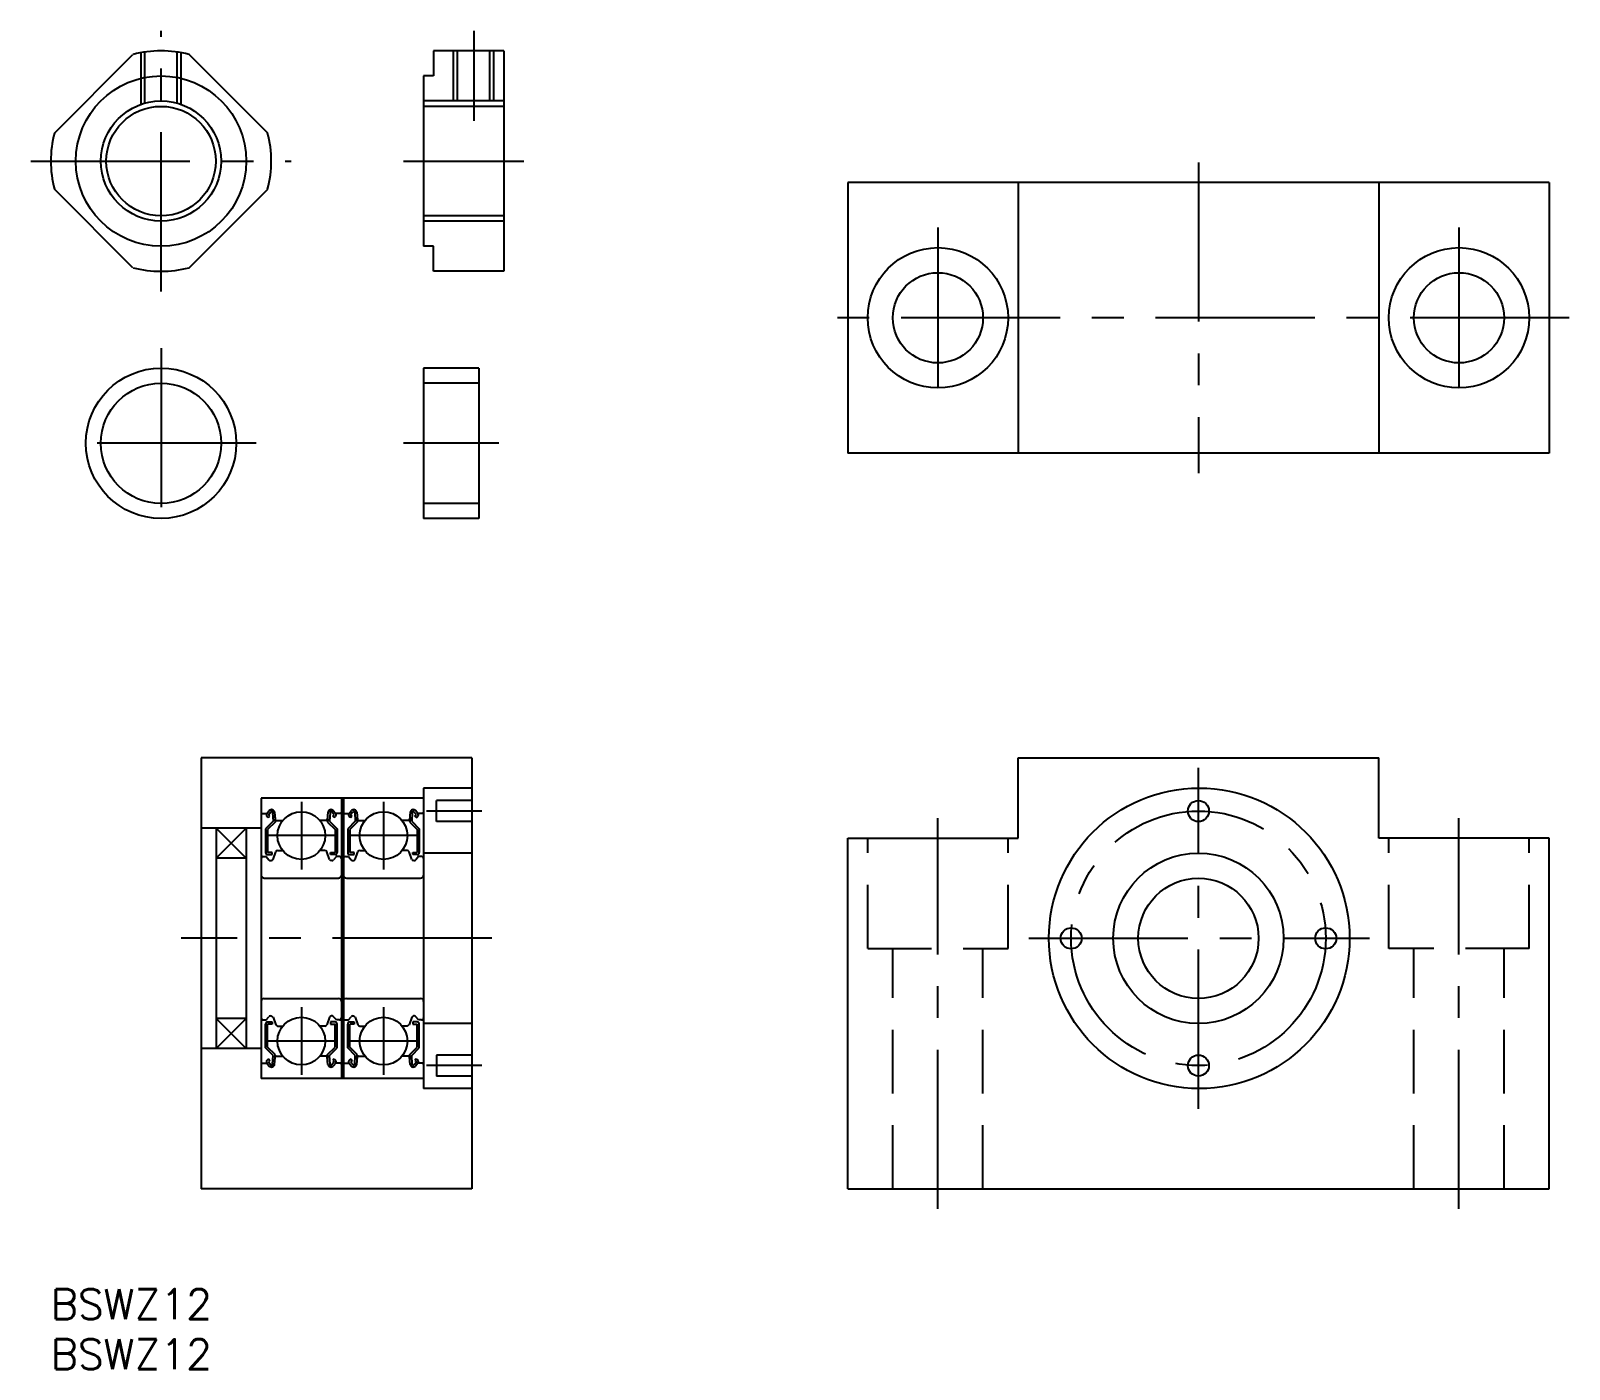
# Model space of a CAD drawing. Extents: x -2 to 152, y -8 to 126.
import ezdxf

# ---------------------------------------------------------------- set-up
doc = ezdxf.new("R2010")
doc.units = 0
doc.header["$LTSCALE"] = 0.5
doc.linetypes.add('CENTER', pattern=[50.8, 31.75, -6.35, 6.35, -6.35])
doc.linetypes.add('DASHED', pattern=[19.05, 12.7, -6.35])
for name, color, linetype in [('MSM_CENTER', 1, 'CENTER'), ('MSM_CONTINUOUS', 7, 'CONTINUOUS'), ('MSM_DASHED', 4, 'DASHED'), ('MSM_NARROW', 5, 'CONTINUOUS'), ('MSM_PART_NUMBER', 7, 'CONTINUOUS')]:
    doc.layers.add(name, color=color, linetype=linetype)
doc.styles.get("Standard").update_dxf_attribs({"font": 'txt.shx', "height": 1.5, "bigfont": 'bigfont.shx'})

# ---------------------------------------------------------------- blocks, each defined once
blk = doc.blocks.new('*U14')
at = {"layer": 'MSM_PART_NUMBER'}
blk.add_text('BSWZ12', height=3, dxfattribs=at).set_placement((0, -3))
blk = doc.blocks.new('*U15')
at = {"layer": 'MSM_PART_NUMBER'}
blk.add_text('BSWZ12', height=3, dxfattribs=at).set_placement((0, -8))

msp = doc.modelspace()

# ---------------------------------------------------------------- linework, layer by layer
at = {"layer": 'MSM_CENTER'}
for p, q in [((11, 99.56), (11, 125.56)), ((42.2, 125.56), (42.2, 116.56)), ((-2, 112.56), (24, 112.56)), ((35.2, 112.56), (47.2, 112.56)), ((114.52, 112.42), (114.52, 81.42)), ((88.52, 105.92), (88.52, 87.92)), ((140.52, 105.92), (140.52, 87.92)), ((151.52, 96.92), (77.52, 96.92)), ((11, 93.9), (11, 74.9)), ((20.5, 84.4), (1.5, 84.4)), ((44.7, 84.4), (35.2, 84.4)), ((114.52, 18), (114.52, 52)), ((25, 48.63), (25, 41.87)), ((33.2, 48.63), (33.2, 41.87)), ((43, 47.7), (37.5, 47.7)), ((88.52, 8), (88.52, 47)), ((140.52, 8), (140.52, 47)), ((28.38, 45.25), (21.61, 45.25)), ((36.58, 45.25), (29.81, 45.25)), ((44, 35), (13, 35)), ((97.6, 35), (131.6, 35)), ((25, 28.13), (25, 21.37)), ((33.2, 28.13), (33.2, 21.37)), ((28.38, 24.75), (21.61, 24.75)), ((36.58, 24.75), (29.81, 24.75)), ((43, 22.3), (37.5, 22.3))]:
    msp.add_line(p, q, dxfattribs=at)
msp.add_circle((114.52, 35), 12.7, dxfattribs=at)
at = {"layer": 'MSM_CONTINUOUS'}
for p, q in [((0.36, 115.36), (8.2, 123.2)), ((21.64, 115.36), (13.8, 123.2)), ((45.2, 123.56), (38.2, 123.56)), ((38.2, 123.56), (38.2, 121.06)), ((40.57, 118.56), (40.57, 123.56)), ((43.82, 118.56), (43.82, 123.56)), ((45.2, 123.56), (45.2, 101.56)), ((37.2, 121.06), (37.2, 104.06)), ((38.2, 121.06), (37.2, 121.06)), ((45.2, 118.02), (37.2, 118.02)), ((8.2, 101.92), (0.36, 109.77)), ((13.8, 101.92), (21.64, 109.77)), ((79.52, 110.42), (79.52, 83.42)), ((149.52, 110.42), (79.52, 110.42)), ((96.52, 110.42), (96.52, 83.42)), ((132.52, 110.42), (132.52, 83.42)), ((149.52, 110.42), (149.52, 83.42)), ((45.2, 107.11), (37.2, 107.11)), ((38.2, 104.06), (37.2, 104.06)), ((38.2, 101.56), (38.2, 104.06)), ((45.2, 101.56), (38.2, 101.56)), ((37.2, 91.9), (37.2, 76.9)), ((42.7, 91.9), (37.2, 91.9)), ((42.7, 91.9), (42.7, 76.9)), ((42.7, 90.4), (37.2, 90.4)), ((149.52, 83.42), (79.52, 83.42)), ((42.7, 78.4), (37.2, 78.4)), ((42.7, 76.9), (37.2, 76.9)), ((15, 53), (15, 10)), ((42, 53), (15, 53)), ((42, 53), (42, 10)), ((96.52, 45), (96.52, 53)), ((96.52, 53), (132.52, 53)), ((132.52, 45), (132.52, 53)), ((37.2, 50), (37.2, 20)), ((42, 50), (37.2, 50)), ((21, 49), (21, 21)), ((37.2, 49), (21, 49)), ((21.56, 47.45), (21.8, 47.75)), ((21.71, 47.32), (21.96, 47.62)), ((28.28, 47.32), (28.03, 47.62)), ((28.44, 47.45), (28.19, 47.75)), ((29, 49), (29, 21)), ((29.2, 49), (29.2, 21)), ((29.76, 47.45), (30, 47.75)), ((29.91, 47.32), (30.16, 47.62)), ((36.48, 47.32), (36.23, 47.62)), ((36.64, 47.45), (36.39, 47.75)), ((42, 48.75), (38.5, 48.75)), ((38.5, 46.65), (38.5, 48.75)), ((21.1, 47.45), (21.56, 47.45)), ((22.18, 46.68), (21.43, 45.93)), ((21.73, 47.04), (21.58, 47.17)), ((22.38, 46.6), (21.63, 45.85)), ((21.86, 47.19), (21.71, 47.32)), ((21.73, 47.04), (21.86, 47.19)), ((22.13, 47.56), (22.18, 46.68)), ((22.33, 47.58), (22.4, 46.84)), ((22.38, 47.07), (22.38, 46.6)), ((22.5, 46.75), (23.15, 46.75)), ((27.49, 46.75), (26.84, 46.75)), ((27.66, 47.58), (27.59, 46.84)), ((27.61, 47.07), (27.61, 46.6)), ((27.61, 46.6), (28.36, 45.85)), ((27.86, 47.56), (27.81, 46.68)), ((27.81, 46.68), (28.56, 45.93)), ((28.13, 47.19), (28.28, 47.32)), ((28.26, 47.04), (28.13, 47.19)), ((28.26, 47.04), (28.41, 47.17)), ((28.9, 47.45), (28.44, 47.45)), ((29.3, 47.45), (29.76, 47.45)), ((30.38, 46.68), (29.63, 45.93)), ((29.93, 47.04), (29.78, 47.17)), ((30.58, 46.6), (29.83, 45.85)), ((30.06, 47.19), (29.91, 47.32)), ((29.93, 47.04), (30.06, 47.19)), ((30.33, 47.56), (30.38, 46.68)), ((30.53, 47.58), (30.6, 46.84)), ((30.58, 47.07), (30.58, 46.6)), ((30.7, 46.75), (31.35, 46.75)), ((35.69, 46.75), (35.04, 46.75)), ((35.86, 47.58), (35.79, 46.84)), ((35.81, 47.07), (35.81, 46.6)), ((35.81, 46.6), (36.56, 45.85)), ((36.06, 47.56), (36.01, 46.68)), ((36.01, 46.68), (36.76, 45.93)), ((36.33, 47.19), (36.48, 47.32)), ((36.46, 47.04), (36.33, 47.19)), ((36.46, 47.04), (36.61, 47.17)), ((37.1, 47.45), (36.64, 47.45)), ((42, 46.65), (38.5, 46.65)), ((21, 46), (15, 46)), ((16.5, 46), (16.5, 24)), ((19.5, 46), (19.5, 24)), ((21.43, 45.93), (21.43, 43.55)), ((21.63, 45.85), (21.63, 43.55)), ((28.36, 45.85), (28.36, 43.55)), ((28.56, 45.93), (28.56, 43.55)), ((29.63, 45.93), (29.63, 43.55)), ((29.83, 45.85), (29.83, 43.55)), ((36.56, 45.85), (36.56, 43.55)), ((36.76, 45.93), (36.76, 43.55)), ((79.52, 10), (79.52, 45)), ((79.52, 45), (96.52, 45)), ((149.52, 45), (132.52, 45)), ((149.52, 10), (149.52, 45)), ((19.5, 43), (16.5, 43)), ((21.2, 43.15), (21.5, 43.15)), ((21.5, 43.15), (21.77, 42.82)), ((22.08, 43.55), (21.63, 43.55)), ((21.63, 43.35), (22.08, 43.35)), ((22.08, 43.35), (22.08, 43.55)), ((22.18, 42.88), (22.45, 43.62)), ((22.63, 43.75), (23.15, 43.75)), ((22.76, 43.75), (22.76, 43.75)), ((27.36, 43.75), (26.84, 43.75)), ((27.81, 42.88), (27.55, 43.62)), ((27.91, 43.35), (27.91, 43.55)), ((27.91, 43.55), (28.36, 43.55)), ((28.36, 43.35), (27.91, 43.35)), ((28.5, 43.15), (28.22, 42.82)), ((28.8, 43.15), (28.5, 43.15)), ((29.4, 43.15), (29.7, 43.15)), ((29.7, 43.15), (29.97, 42.82)), ((30.28, 43.55), (29.83, 43.55)), ((29.83, 43.35), (30.28, 43.35)), ((30.28, 43.35), (30.28, 43.55)), ((30.38, 42.88), (30.65, 43.62)), ((30.83, 43.75), (31.35, 43.75)), ((30.96, 43.75), (30.96, 43.75)), ((35.56, 43.75), (35.04, 43.75)), ((36.01, 42.88), (35.75, 43.62)), ((36.11, 43.35), (36.11, 43.55)), ((36.11, 43.55), (36.56, 43.55)), ((36.56, 43.35), (36.11, 43.35)), ((36.7, 43.15), (36.42, 42.82)), ((37, 43.15), (36.7, 43.15)), ((42, 43.5), (37.2, 43.5)), ((21.92, 42.75), (21.99, 42.75)), ((28.07, 42.75), (28, 42.75)), ((30.12, 42.75), (30.19, 42.75)), ((36.27, 42.75), (36.2, 42.75)), ((21.3, 41), (28.7, 41)), ((29.5, 41), (36.9, 41)), ((21.3, 29), (28.7, 29)), ((29.5, 29), (36.9, 29)), ((19.5, 27), (16.5, 27)), ((21.2, 26.85), (21.5, 26.85)), ((21.43, 24.07), (21.43, 26.45)), ((21.5, 26.85), (21.77, 27.18)), ((21.63, 26.65), (22.08, 26.65)), ((21.63, 24.15), (21.63, 26.45)), ((22.08, 26.45), (21.63, 26.45)), ((21.92, 27.25), (21.99, 27.25)), ((22.08, 26.65), (22.08, 26.45)), ((22.18, 27.12), (22.45, 26.38)), ((22.63, 26.25), (23.15, 26.25)), ((22.76, 26.25), (22.76, 26.25)), ((27.36, 26.25), (26.84, 26.25)), ((27.81, 27.12), (27.55, 26.38)), ((27.91, 26.65), (27.91, 26.45)), ((28.36, 26.65), (27.91, 26.65)), ((27.91, 26.45), (28.36, 26.45)), ((28.07, 27.25), (28, 27.25)), ((28.5, 26.85), (28.22, 27.18)), ((28.36, 24.15), (28.36, 26.45)), ((28.8, 26.85), (28.5, 26.85)), ((28.56, 24.07), (28.56, 26.45)), ((29.4, 26.85), (29.7, 26.85)), ((29.63, 24.07), (29.63, 26.45)), ((29.7, 26.85), (29.97, 27.18)), ((29.83, 26.65), (30.28, 26.65)), ((29.83, 24.15), (29.83, 26.45)), ((30.28, 26.45), (29.83, 26.45)), ((30.12, 27.25), (30.19, 27.25)), ((30.28, 26.65), (30.28, 26.45)), ((30.38, 27.12), (30.65, 26.38)), ((30.83, 26.25), (31.35, 26.25)), ((30.96, 26.25), (30.96, 26.25)), ((35.56, 26.25), (35.04, 26.25)), ((36.01, 27.12), (35.75, 26.38)), ((36.11, 26.65), (36.11, 26.45)), ((36.56, 26.65), (36.11, 26.65)), ((36.11, 26.45), (36.56, 26.45)), ((36.27, 27.25), (36.2, 27.25)), ((36.7, 26.85), (36.42, 27.18)), ((36.56, 24.15), (36.56, 26.45)), ((37, 26.85), (36.7, 26.85)), ((36.76, 24.07), (36.76, 26.45)), ((42, 26.5), (37.2, 26.5)), ((21, 24), (15, 24)), ((22.18, 23.32), (21.43, 24.07)), ((22.38, 23.4), (21.63, 24.15)), ((22.13, 22.44), (22.18, 23.32)), ((22.33, 22.42), (22.4, 23.16)), ((22.38, 22.93), (22.38, 23.4)), ((22.5, 23.25), (23.15, 23.25)), ((27.49, 23.25), (26.84, 23.25)), ((27.66, 22.42), (27.59, 23.16)), ((27.61, 23.4), (28.36, 24.15)), ((27.61, 22.93), (27.61, 23.4)), ((27.81, 23.32), (28.56, 24.07)), ((27.86, 22.44), (27.81, 23.32)), ((30.38, 23.32), (29.63, 24.07)), ((30.58, 23.4), (29.83, 24.15)), ((30.33, 22.44), (30.38, 23.32)), ((30.53, 22.42), (30.6, 23.16)), ((30.58, 22.93), (30.58, 23.4)), ((30.7, 23.25), (31.35, 23.25)), ((35.69, 23.25), (35.04, 23.25)), ((35.86, 22.42), (35.79, 23.16)), ((35.81, 23.4), (36.56, 24.15)), ((35.81, 22.93), (35.81, 23.4)), ((36.01, 23.32), (36.76, 24.07)), ((36.06, 22.44), (36.01, 23.32)), ((42, 23.35), (38.5, 23.35)), ((38.5, 23.35), (38.5, 21.25)), ((21.1, 22.55), (21.56, 22.55)), ((21.56, 22.55), (21.8, 22.25)), ((21.73, 22.96), (21.58, 22.83)), ((21.86, 22.81), (21.71, 22.68)), ((21.71, 22.68), (21.96, 22.38)), ((21.73, 22.96), (21.86, 22.81)), ((28.28, 22.68), (28.03, 22.38)), ((28.26, 22.96), (28.13, 22.81)), ((28.13, 22.81), (28.28, 22.68)), ((28.44, 22.55), (28.19, 22.25)), ((28.26, 22.96), (28.41, 22.83)), ((28.9, 22.55), (28.44, 22.55)), ((29.3, 22.55), (29.76, 22.55)), ((29.76, 22.55), (30, 22.25)), ((29.93, 22.96), (29.78, 22.83)), ((30.06, 22.81), (29.91, 22.68)), ((29.91, 22.68), (30.16, 22.38)), ((29.93, 22.96), (30.06, 22.81)), ((36.48, 22.68), (36.23, 22.38)), ((36.46, 22.96), (36.33, 22.81)), ((36.33, 22.81), (36.48, 22.68)), ((36.64, 22.55), (36.39, 22.25)), ((36.46, 22.96), (36.61, 22.83)), ((37.1, 22.55), (36.64, 22.55)), ((37.2, 21), (21, 21)), ((42, 20), (37.2, 20)), ((42, 21.25), (38.5, 21.25)), ((42, 10), (15, 10)), ((79.52, 10), (149.52, 10))]:
    msp.add_line(p, q, dxfattribs=at)
for centre, radius in [((11, 112.56), 8.5), ((11, 112.56), 5.46), ((88.52, 96.92), 7), ((140.52, 96.92), 7), ((88.52, 96.92), 4.5), ((140.52, 96.92), 4.5), ((11, 84.4), 7.5), ((11, 84.4), 6), ((114.6, 35), 15), ((25, 45.25), 2.38), ((33.2, 45.25), 2.38), ((114.52, 47.7), 1.05), ((114.52, 35), 8.5), ((114.52, 35), 6), ((101.82, 35), 1.05), ((127.22, 35), 1.05), ((25, 24.75), 2.38), ((33.2, 24.75), 2.38), ((114.52, 22.3), 1.05)]:
    msp.add_circle(centre, radius, dxfattribs=at)
for centre, radius, start, end in [((11, 112.56), 11, 75.2726, 104.7274), ((11, 112.56), 11, 165.2726, 194.7274), ((11, 112.56), 11, 345.2726, 14.7274), ((11, 112.56), 11, 255.2726, 284.7274), ((22.03, 47.55), 0.3, 4.9968, 140.002), ((22.04, 47.56), 0.1, 2.8198, 140.0022), ((27.96, 47.55), 0.3, 39.998, 175.0032), ((27.96, 47.56), 0.1, 39.9978, 177.1802), ((30.23, 47.55), 0.3, 4.9968, 140.002), ((30.24, 47.56), 0.1, 2.8198, 140.0022), ((36.16, 47.55), 0.3, 39.998, 175.0032), ((36.16, 47.56), 0.1, 39.9978, 177.1802), ((21.1, 47.55), 0.1, 180, 270), ((21.71, 47.32), 0.2, 140.002, 230.0863), ((22.5, 46.85), 0.1, 184.9968, 269.9991), ((27.49, 46.85), 0.1, 270.0009, 355.0032), ((28.28, 47.32), 0.2, 309.9137, 39.998), ((28.9, 47.55), 0.1, 270, 0), ((29.3, 47.55), 0.1, 180, 270), ((29.91, 47.32), 0.2, 140.002, 230.0863), ((30.7, 46.85), 0.1, 184.9968, 269.9991), ((35.69, 46.85), 0.1, 270.0009, 355.0032), ((36.48, 47.32), 0.2, 309.9137, 39.998), ((37.1, 47.55), 0.1, 270, 0), ((21.2, 42.95), 0.2, 90, 180), ((21.63, 43.55), 0.2, 180, 270), ((22.63, 43.55), 0.2, 90, 159.9916), ((27.36, 43.55), 0.2, 20.0084, 90), ((28.36, 43.55), 0.2, 270, 0), ((28.8, 42.95), 0.2, 0, 90), ((29.4, 42.95), 0.2, 90, 180), ((29.83, 43.55), 0.2, 180, 270), ((30.83, 43.55), 0.2, 90, 159.9916), ((35.56, 43.55), 0.2, 20.0084, 90), ((36.56, 43.55), 0.2, 270, 0), ((37, 42.95), 0.2, 0, 90), ((21.92, 42.95), 0.2, 219.9952, 270), ((21.99, 42.95), 0.2, 270, 339.9916), ((28, 42.95), 0.2, 200.0084, 270), ((28.07, 42.95), 0.2, 270, 320.0048), ((30.12, 42.95), 0.2, 219.9952, 270), ((30.19, 42.95), 0.2, 270, 339.9916), ((36.2, 42.95), 0.2, 200.0084, 270), ((36.27, 42.95), 0.2, 270, 320.0048), ((21.3, 41.3), 0.3, 180, 270), ((28.7, 41.3), 0.3, 270, 0), ((29.5, 41.3), 0.3, 180, 270), ((36.9, 41.3), 0.3, 270, 0), ((21.3, 28.7), 0.3, 90, 180), ((28.7, 28.7), 0.3, 0, 90), ((29.5, 28.7), 0.3, 90, 180), ((36.9, 28.7), 0.3, 0, 90), ((21.2, 27.05), 0.2, 180, 270), ((21.63, 26.45), 0.2, 90, 180), ((21.92, 27.05), 0.2, 90, 140.0048), ((21.99, 27.05), 0.2, 20.0084, 90), ((22.63, 26.45), 0.2, 200.0084, 270), ((27.36, 26.45), 0.2, 270, 339.9916), ((28, 27.05), 0.2, 90, 159.9916), ((28.07, 27.05), 0.2, 39.9952, 90), ((28.36, 26.45), 0.2, 0, 90), ((28.8, 27.05), 0.2, 270, 0), ((29.4, 27.05), 0.2, 180, 270), ((29.83, 26.45), 0.2, 90, 180), ((30.12, 27.05), 0.2, 90, 140.0048), ((30.19, 27.05), 0.2, 20.0084, 90), ((30.83, 26.45), 0.2, 200.0084, 270), ((35.56, 26.45), 0.2, 270, 339.9916), ((36.2, 27.05), 0.2, 90, 159.9916), ((36.27, 27.05), 0.2, 39.9952, 90), ((36.56, 26.45), 0.2, 0, 90), ((37, 27.05), 0.2, 270, 0), ((22.5, 23.15), 0.1, 90.0009, 175.0032), ((27.49, 23.15), 0.1, 4.9968, 89.9991), ((30.7, 23.15), 0.1, 90.0009, 175.0032), ((35.69, 23.15), 0.1, 4.9968, 89.9991), ((21.1, 22.45), 0.1, 90, 180), ((21.71, 22.68), 0.2, 129.9137, 219.998), ((22.03, 22.45), 0.3, 219.998, 355.0032), ((22.04, 22.44), 0.1, 219.9978, 357.1802), ((27.96, 22.45), 0.3, 184.9968, 320.002), ((27.96, 22.44), 0.1, 182.8198, 320.0022), ((28.28, 22.68), 0.2, 320.002, 50.0863), ((28.9, 22.45), 0.1, 0, 90), ((29.3, 22.45), 0.1, 90, 180), ((29.91, 22.68), 0.2, 129.9137, 219.998), ((30.23, 22.45), 0.3, 219.998, 355.0032), ((30.24, 22.44), 0.1, 219.9978, 357.1802), ((36.16, 22.45), 0.3, 184.9968, 320.002), ((36.16, 22.44), 0.1, 182.8198, 320.0022), ((36.48, 22.68), 0.2, 320.002, 50.0863), ((37.1, 22.45), 0.1, 0, 90)]:
    msp.add_arc(centre, radius, start, end, dxfattribs=at)
at = {"layer": 'MSM_DASHED'}
for p, q in [((9, 118.22), (9, 123.38)), ((9.38, 118.34), (9.38, 123.44)), ((12.62, 118.34), (12.62, 123.44)), ((13, 118.22), (13, 123.38)), ((81.52, 34), (81.52, 45)), ((95.52, 34), (95.52, 45)), ((133.52, 34), (133.52, 45)), ((147.52, 34), (147.52, 45)), ((81.52, 34), (95.52, 34)), ((84.02, 10), (84.02, 34)), ((93.02, 10), (93.02, 34)), ((147.52, 34), (133.52, 34)), ((136.02, 10), (136.02, 34)), ((145.02, 10), (145.02, 34))]:
    msp.add_line(p, q, dxfattribs=at)
at = {"layer": 'MSM_NARROW'}
for p, q in [((40.2, 118.56), (40.2, 123.56)), ((44.2, 118.56), (44.2, 123.56)), ((45.2, 118.56), (37.2, 118.56)), ((45.2, 106.56), (37.2, 106.56)), ((19.5, 46), (16.5, 43)), ((19.5, 43), (16.5, 46)), ((19.5, 24), (16.5, 27)), ((19.5, 27), (16.5, 24))]:
    msp.add_line(p, q, dxfattribs=at)
msp.add_circle((11, 112.56), 6, dxfattribs=at)

# ---------------------------------------------------------------- block references
at = {"layer": 'MSM_CONTINUOUS'}
for name in ['*U14', '*U15']:
    msp.add_blockref(name, (0, 0), dxfattribs=at)

doc.saveas('drawing.dxf')
